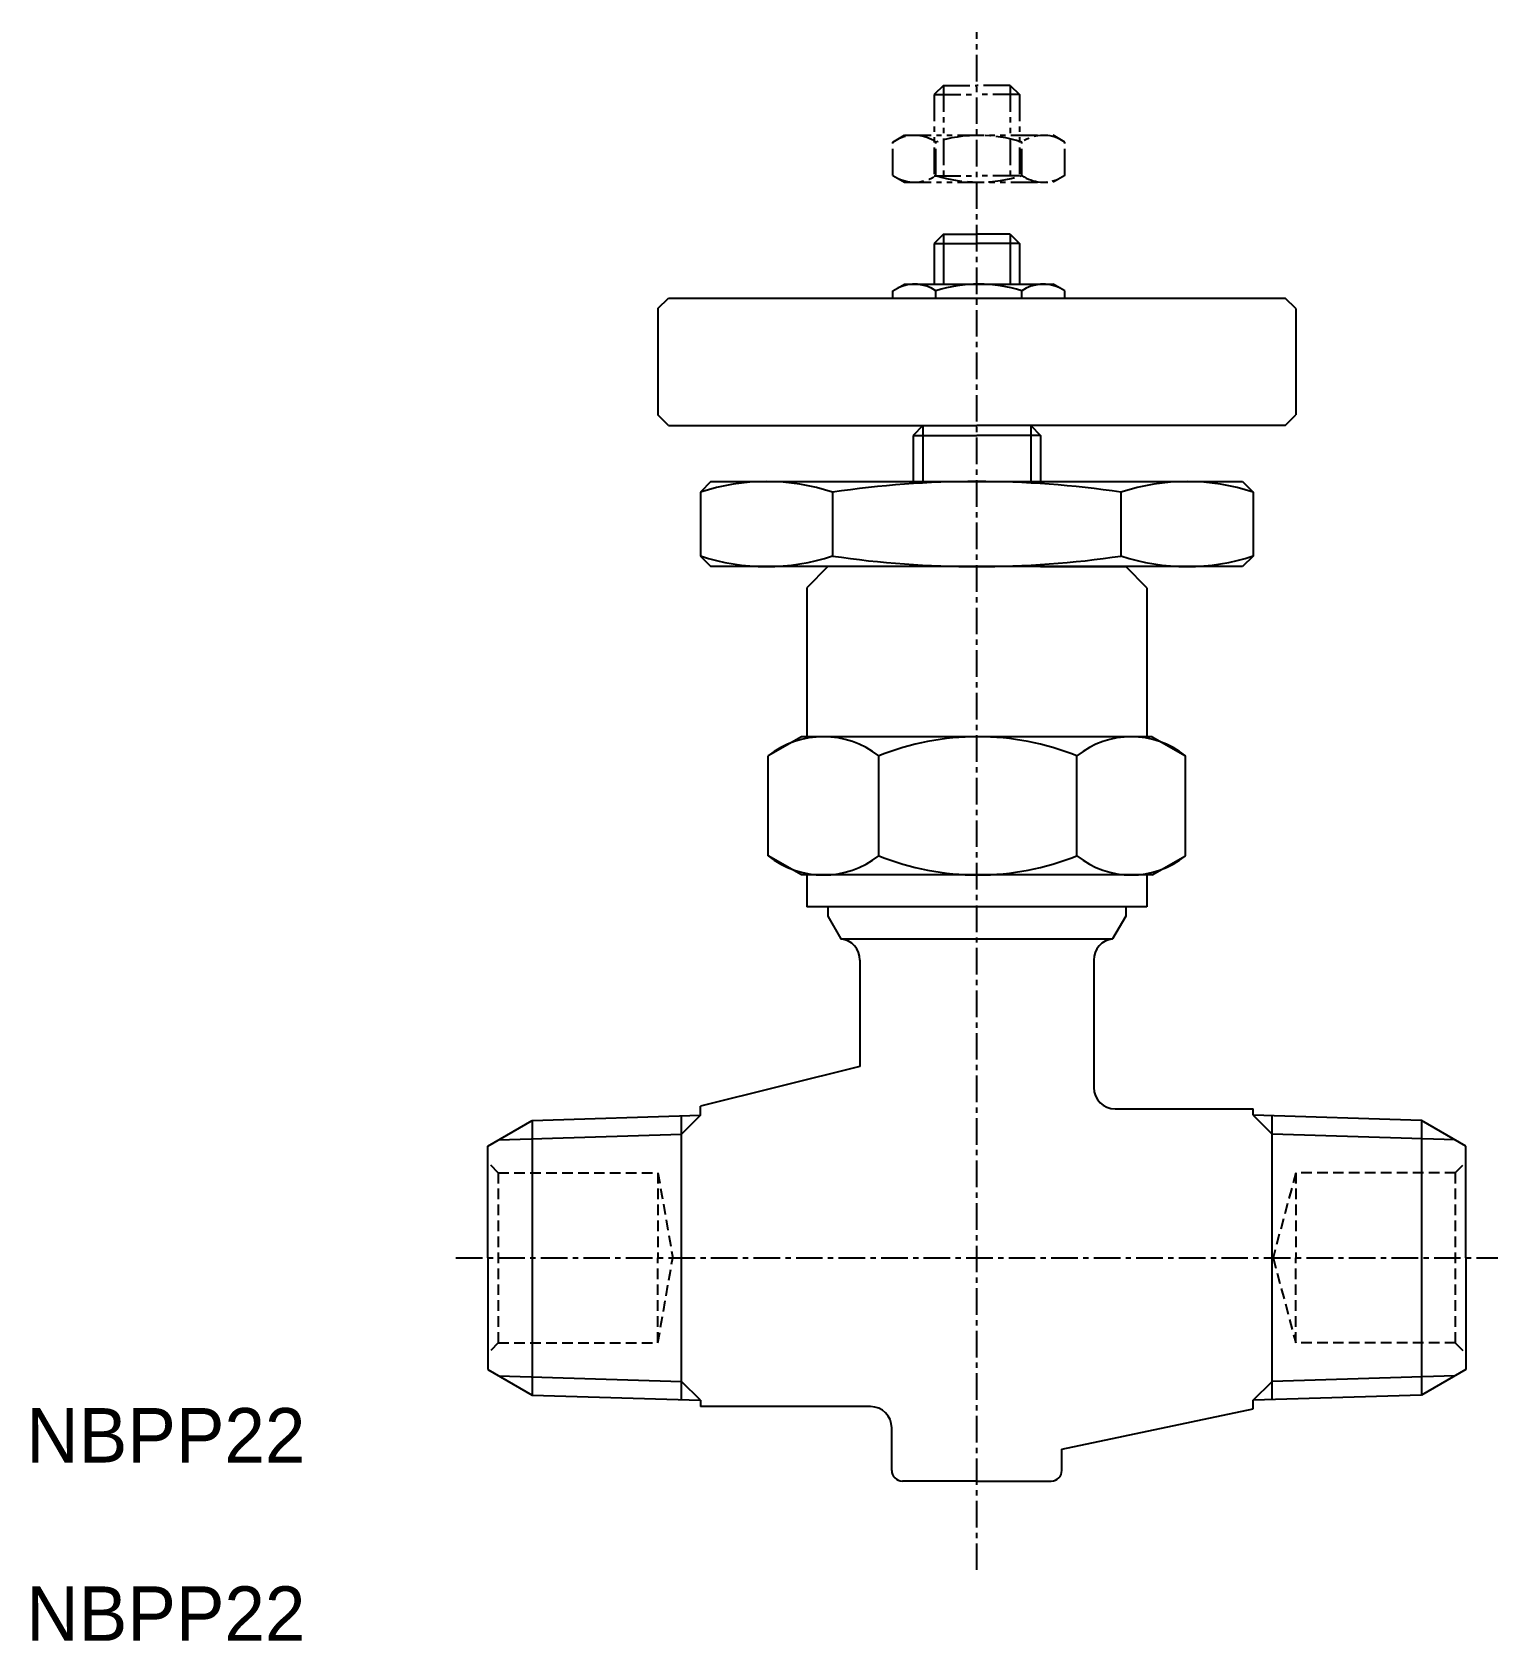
# Model space of a CAD drawing. Extents: x 255.7 to 324.6, y 384.1 to 459.8.
import ezdxf

# ---------------------------------------------------------------- set-up
doc = ezdxf.new("R2010")
doc.units = 0
for name, pattern in [('CENTER', [2, 1.25, -0.25, 0.25, -0.25]), ('DASHED', [0.75, 0.5, -0.25]), ('PHANTOM', [2.5, 1.25, -0.25, 0.25, -0.25, 0.25, -0.25])]:
    doc.linetypes.add(name, pattern=pattern)
doc.layers.get('0').update_dxf_attribs({"linetype": 'CONTINUOUS'})
doc.layers.add('CENTER', color=1, linetype='CENTER')

msp = doc.modelspace()

# ---------------------------------------------------------------- linework, layer by layer
at = {"color": 3, "linetype": 'PHANTOM'}
for p, q in [((298.525, 457.293), (298.096, 456.863)), ((298.525, 457.293), (298.096, 456.863)), ((298.525, 457.293), (300.096, 457.293)), ((298.525, 457.293), (300.096, 457.293)), ((298.525, 457.293), (298.525, 454.943)), ((298.525, 457.293), (298.525, 453.036)), ((301.666, 457.293), (300.096, 457.293)), ((301.666, 457.293), (300.096, 457.293)), ((301.666, 457.293), (302.096, 456.863)), ((301.666, 457.293), (302.096, 456.863)), ((301.666, 457.293), (301.666, 454.943)), ((301.666, 457.293), (301.666, 453.036)), ((298.096, 456.863), (300.096, 456.863)), ((298.096, 456.863), (300.096, 456.863)), ((298.096, 456.863), (298.096, 454.943)), ((298.096, 456.863), (298.096, 453.036)), ((302.096, 456.863), (300.096, 456.863)), ((302.096, 456.863), (300.096, 456.863)), ((302.096, 456.863), (302.096, 454.943)), ((302.096, 456.863), (302.096, 453.036)), ((296.151, 454.629), (296.693, 454.943)), ((296.693, 454.943), (303.693, 454.943)), ((304.236, 454.629), (303.693, 454.943)), ((296.151, 453.056), (296.151, 454.629)), ((298.172, 453.056), (298.172, 454.629)), ((302.215, 453.056), (302.215, 454.629)), ((304.236, 453.056), (304.236, 454.629)), ((296.151, 453.056), (296.693, 452.743)), ((296.693, 452.743), (303.693, 452.743)), ((298.096, 453.036), (300.096, 453.036)), ((302.096, 453.036), (300.096, 453.036)), ((304.236, 453.056), (303.693, 452.743))]:
    msp.add_line(p, q, dxfattribs=at)
at = {"color": 7, "linetype": 'CONTINUOUS'}
for p, q in [((298.525, 450.293), (298.096, 449.863)), ((298.525, 450.293), (298.096, 449.863)), ((298.525, 450.293), (298.525, 447.943)), ((298.525, 450.293), (300.096, 450.293)), ((298.525, 450.293), (300.096, 450.293)), ((301.666, 450.293), (300.096, 450.293)), ((301.666, 450.293), (300.096, 450.293)), ((301.666, 450.293), (301.666, 447.943)), ((301.666, 450.293), (302.096, 449.863)), ((301.666, 450.293), (302.096, 449.863)), ((298.096, 449.863), (298.096, 447.943)), ((298.096, 449.863), (300.096, 449.863)), ((298.096, 449.863), (300.096, 449.863)), ((298.096, 449.863), (298.096, 447.943)), ((302.096, 449.863), (300.096, 449.863)), ((302.096, 449.863), (300.096, 449.863)), ((302.096, 449.863), (302.096, 447.943)), ((302.096, 449.863), (302.096, 447.943)), ((296.151, 447.629), (296.693, 447.943)), ((296.693, 447.943), (303.693, 447.943)), ((304.236, 447.629), (303.693, 447.943)), ((285.096, 446.793), (285.596, 447.293)), ((285.596, 447.293), (314.596, 447.293)), ((296.151, 447.293), (296.151, 447.629)), ((298.172, 447.293), (298.172, 447.629)), ((302.215, 447.293), (302.215, 447.629)), ((304.236, 447.293), (304.236, 447.629)), ((315.096, 446.793), (314.596, 447.293)), ((285.096, 446.793), (285.096, 441.793)), ((315.096, 446.793), (315.096, 441.793)), ((285.596, 441.293), (285.096, 441.793)), ((314.596, 441.293), (315.096, 441.793)), ((285.596, 441.293), (297.621, 441.293)), ((297.556, 441.293), (297.096, 440.833)), ((297.556, 441.293), (300.096, 441.293)), ((297.556, 441.293), (300.096, 441.293)), ((297.596, 441.293), (300.096, 441.293)), ((297.596, 441.293), (300.096, 441.293)), ((302.636, 441.293), (300.096, 441.293)), ((302.596, 441.293), (300.096, 441.293)), ((302.636, 441.293), (300.096, 441.293)), ((302.596, 441.293), (300.096, 441.293)), ((314.596, 441.293), (302.596, 441.293)), ((302.636, 441.293), (303.096, 440.833)), ((297.096, 440.833), (297.096, 438.661)), ((297.096, 440.833), (300.096, 440.833)), ((303.096, 440.833), (300.096, 440.833)), ((303.096, 440.833), (303.096, 438.661)), ((287.596, 438.661), (287.096, 438.161)), ((287.096, 438.161), (287.096, 435.161)), ((287.596, 438.661), (312.596, 438.661)), ((293.317, 438.161), (293.317, 435.161)), ((306.875, 438.161), (306.875, 435.161)), ((312.596, 438.661), (313.096, 438.161)), ((313.096, 438.161), (313.096, 435.161)), ((287.096, 435.161), (287.596, 434.661)), ((313.096, 435.161), (312.596, 434.661)), ((312.596, 434.661), (287.596, 434.661)), ((293.096, 434.661), (292.096, 433.661)), ((297.096, 434.661), (293.096, 434.661)), ((303.096, 434.661), (307.096, 434.661)), ((308.096, 433.661), (307.096, 434.661)), ((292.096, 433.661), (292.096, 426.661)), ((308.096, 433.661), (308.096, 426.661)), ((291.846, 426.661), (290.281, 425.758)), ((308.346, 426.661), (291.846, 426.661)), ((308.346, 426.661), (309.911, 425.758)), ((290.281, 421.065), (290.281, 425.758)), ((295.488, 421.065), (295.488, 425.758)), ((304.803, 421.065), (304.803, 425.758)), ((309.911, 421.065), (309.911, 425.758)), ((291.846, 420.161), (290.281, 421.065)), ((308.346, 420.161), (309.911, 421.065)), ((308.346, 420.161), (291.846, 420.161)), ((292.096, 420.161), (292.096, 418.661)), ((308.096, 420.161), (308.096, 418.661)), ((308.096, 418.661), (292.096, 418.661)), ((293.096, 418.661), (293.096, 418.224)), ((307.096, 418.661), (307.096, 418.224)), ((293.096, 418.224), (293.709, 417.155)), ((307.096, 418.224), (306.482, 417.155)), ((293.709, 417.155), (306.482, 417.155)), ((294.596, 416.161), (294.596, 411.161)), ((305.596, 416.161), (305.596, 410.161)), ((294.596, 411.161), (287.096, 409.286)), ((287.096, 408.865), (287.096, 409.286)), ((277.096, 407.411), (279.184, 408.617)), ((279.184, 408.617), (287.096, 408.865)), ((279.184, 408.617), (279.184, 395.705)), ((286.212, 395.486), (286.212, 408.837)), ((306.596, 409.161), (313.096, 409.161)), ((313.096, 408.865), (313.096, 409.161)), ((321.007, 408.617), (313.096, 408.865)), ((313.98, 395.486), (313.98, 408.837)), ((323.096, 407.411), (321.007, 408.617)), ((321.007, 408.617), (321.007, 395.705)), ((277.096, 402.161), (277.096, 407.411)), ((323.096, 402.161), (323.096, 407.411)), ((277.096, 402.161), (277.096, 396.911)), ((323.096, 402.161), (323.096, 396.911)), ((277.096, 396.911), (279.184, 395.705)), ((323.096, 396.911), (321.007, 395.705)), ((279.184, 395.705), (287.096, 395.458)), ((321.007, 395.705), (313.096, 395.458)), ((287.096, 395.458), (287.096, 395.161)), ((295.096, 395.161), (287.096, 395.161)), ((304.096, 393.161), (313.096, 395.056)), ((313.096, 395.056), (313.096, 395.458)), ((296.096, 392.161), (296.096, 394.161)), ((304.096, 392.161), (304.096, 393.161)), ((300.096, 391.661), (296.596, 391.661)), ((300.096, 391.661), (303.596, 391.661))]:
    msp.add_line(p, q, dxfattribs=at)
at = {"color": 3, "linetype": 'CONTINUOUS'}
for p, q in [((298.525, 450.293), (298.525, 447.943)), ((301.666, 450.293), (301.666, 447.943)), ((297.556, 441.293), (297.556, 438.661)), ((302.636, 441.293), (302.636, 438.661)), ((287.096, 408.865), (286.212, 407.98)), ((313.096, 408.865), (313.98, 407.98)), ((277.616, 407.712), (286.212, 407.98)), ((322.575, 407.712), (313.98, 407.98)), ((277.616, 396.611), (286.212, 396.342)), ((322.575, 396.611), (313.98, 396.342)), ((287.096, 395.458), (286.212, 396.342)), ((313.096, 395.458), (313.98, 396.342))]:
    msp.add_line(p, q, dxfattribs=at)
at = {"color": 3, "linetype": 'DASHED'}
for p, q in [((277.596, 406.161), (277.096, 406.661)), ((322.596, 406.161), (323.096, 406.661)), ((277.596, 406.161), (285.096, 406.161)), ((277.596, 406.161), (277.596, 398.161)), ((285.096, 406.161), (285.096, 402.161)), ((285.096, 406.161), (285.801, 402.161)), ((315.096, 406.161), (314.024, 402.161)), ((322.596, 406.161), (315.096, 406.161)), ((315.096, 406.161), (315.096, 402.161)), ((322.596, 406.161), (322.596, 398.161)), ((285.096, 398.161), (285.801, 402.161)), ((285.096, 398.161), (285.096, 402.161)), ((314.024, 402.161), (315.096, 398.161)), ((315.096, 398.161), (315.096, 402.161)), ((277.596, 398.161), (277.096, 397.661)), ((277.596, 398.161), (285.096, 398.161)), ((322.596, 398.161), (315.096, 398.161)), ((322.596, 398.161), (323.096, 397.661))]:
    msp.add_line(p, q, dxfattribs=at)
at = {"color": 3, "linetype": 'PHANTOM'}
for centre, radius, start, end in [((297.162, 453.156), 1.787, 55.56153, 115.56153), ((300.193, 448.264), 6.678, 72.38303, 107.61697), ((303.225, 453.156), 1.787, 64.43847, 124.43847), ((297.162, 454.53), 1.787, 244.43847, 304.43847), ((300.193, 459.421), 6.678, 252.38303, 287.61697), ((303.225, 454.53), 1.787, 235.56153, 295.56153)]:
    msp.add_arc(centre, radius, start, end, dxfattribs=at)
at = {"color": 7, "linetype": 'CONTINUOUS'}
for centre, radius, start, end in [((297.162, 446.156), 1.787, 55.56153, 115.56153), ((300.193, 441.264), 6.678, 72.38303, 107.61697), ((303.225, 446.156), 1.787, 64.43847, 124.43847), ((290.206, 428.736), 9.925, 71.73612, 108.26388), ((300.096, 392.536), 46.127, 81.5489, 98.4511), ((309.985, 428.736), 9.925, 71.73612, 108.26388), ((290.206, 444.587), 9.925, 251.73612, 288.26388), ((300.096, 480.787), 46.127, 261.5489, 278.4511), ((309.985, 444.587), 9.925, 251.73612, 288.26388), ((292.884, 422.458), 4.203, 51.7253, 128.2747), ((300.146, 414.207), 12.455, 68.04017, 111.95983), ((307.357, 422.601), 4.061, 51.03189, 128.96811), ((292.884, 424.365), 4.203, 231.7253, 308.2747), ((300.146, 432.616), 12.455, 248.04017, 291.95983), ((307.357, 424.222), 4.061, 231.03189, 308.96811), ((293.596, 416.161), 1, 0, 83.48663), ((306.596, 416.161), 1, 96.51337, 180), ((306.596, 410.161), 1, 180, 270), ((295.096, 394.161), 1, 0, 90), ((296.596, 392.161), 0.5, 180, 270), ((303.596, 392.161), 0.5, 270, 0)]:
    msp.add_arc(centre, radius, start, end, dxfattribs=at)
at = {"layer": 'CENTER', "color": 1, "linetype": 'CENTER'}
for p, q in [((300.096, 387.479), (300.096, 459.794)), ((275.596, 402.161), (324.596, 402.161))]:
    msp.add_line(p, q, dxfattribs=at)

# ---------------------------------------------------------------- texts
at = {"color": 7, "linetype": 'CONTINUOUS'}
for p in [(255.395, 392.533), (255.395, 384.148)]:
    msp.add_text('NBPP22', height=2.5597, dxfattribs=at).set_placement(p)

doc.saveas('drawing.dxf')
